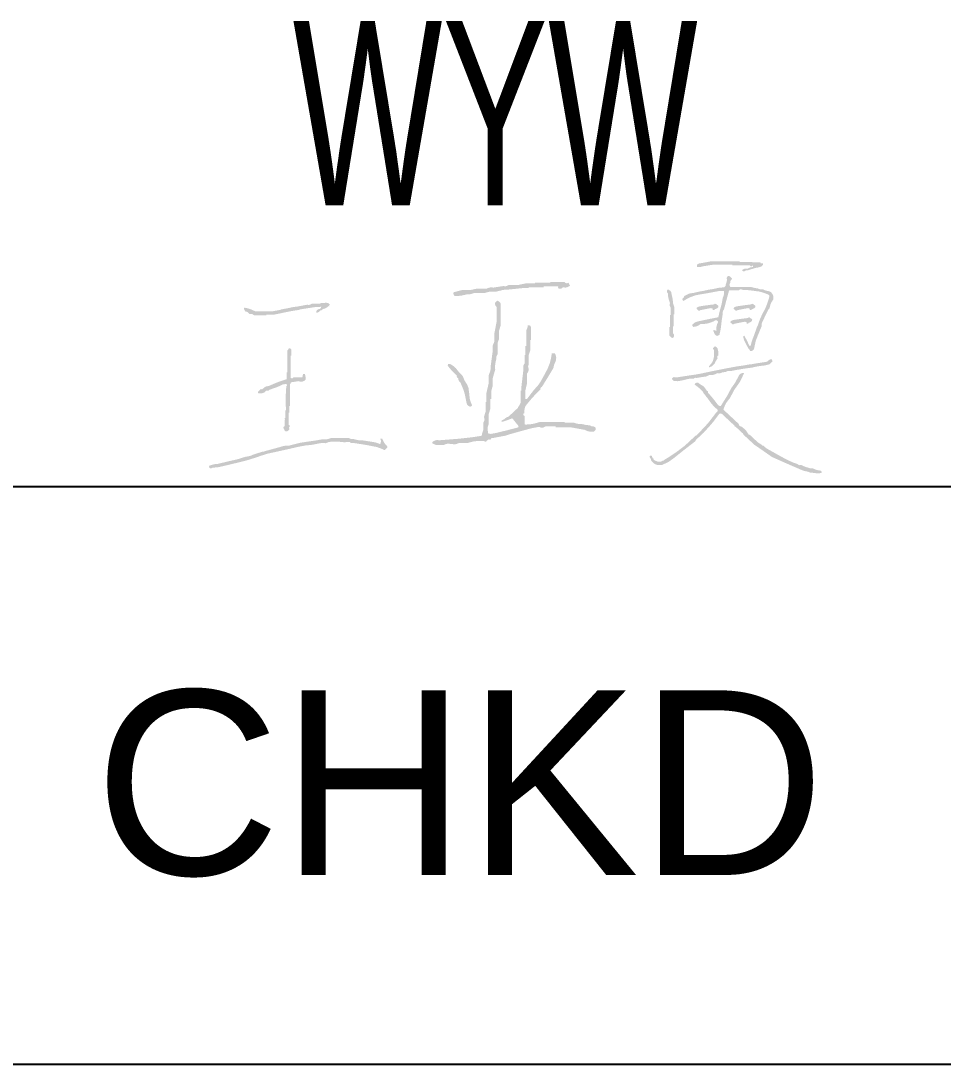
# Model space of a CAD drawing. Header units: millimetres. Extents: x -545 to 50, y -120 to 301.
# Drawn here: x 13.16 to 19.84, y 55.99 to 63.54 of the extents above; entities that cross this region are included whole.
import ezdxf

# ---------------------------------------------------------------- set-up
doc = ezdxf.new("R2010")
doc.units = ezdxf.units.MM
doc.styles.add('Arial', font='ARIAL.TTF', dxfattribs={"height": 0.2})
doc.styles.add('Arial Narrow', font='ARIALN.TTF', dxfattribs={"height": 0.2})

# ---------------------------------------------------------------- blocks, each defined once
blk = doc.blocks.new('Unknown-234528932-3781')
at = {"color": 7, "linetype": 'Continuous'}
for p, q in [((-43.7926, 60.171), (35.3896, 60.1708)), ((-43.7926, 55.9891), (35.365, 55.9891))]:
    blk.add_line(p, q, dxfattribs=at)
at = {"color": 7, "linetype": 'Continuous', "style": 'Arial'}
blk.add_text('CHKD', height=1.33711, dxfattribs=at).set_placement((13.69, 57.3585))
blk = doc.blocks.new('Unknown-234528932-3783')
at = {"linetype": 'Continuous'}
for points in [[(18.5259, 61.7884), (18.5213, 61.7856), (18.5146, 61.7877), (18.5127, 61.7926), (18.4552, 61.7926), (18.4552, 61.7967), (18.3624, 61.7967), (18.3624, 61.8008), (18.1546, 61.8008), (18.1184, 61.794), (18.1003, 61.7907), (18.064, 61.7843), (18.0529, 61.774), (18.0529, 61.7595), (18.0725, 61.7598), (18.0826, 61.7611), (18.1015, 61.7657), (18.1679, 61.7761), (18.3093, 61.7761), (18.3093, 61.7719), (18.4375, 61.7719), (18.4411, 61.7662), (18.4502, 61.7651), (18.4552, 61.7699), (18.4562, 61.7715), (18.4577, 61.7722), (18.4596, 61.7719), (18.4596, 61.7595), (18.4429, 61.7581), (18.4341, 61.7553), (18.4198, 61.7472), (18.4055, 61.7483), (18.3974, 61.7469), (18.3845, 61.741), (18.3818, 61.7403), (18.3805, 61.7368), (18.3874, 61.729), (18.3958, 61.7281), (18.4022, 61.7327), (18.4108, 61.7352), (18.4153, 61.736), (18.4243, 61.7368), (18.4773, 61.7533), (18.4944, 61.756), (18.503, 61.7581), (18.5193, 61.7637), (18.5304, 61.774), (18.5314, 61.7799), (18.5302, 61.7839)], [(17.1238, 61.6461), (17.113, 61.6419), (17.1033, 61.6437), (17.095, 61.6515), (16.991, 61.6515), (16.991, 61.6461), (16.8813, 61.6461), (16.8813, 61.6407), (16.8121, 61.6407), (16.7601, 61.6299), (16.6908, 61.6299), (16.6764, 61.6223), (16.6669, 61.6204), (16.6504, 61.6218), (16.5811, 61.6111), (16.5601, 61.6122), (16.5486, 61.6105), (16.5291, 61.603), (16.4598, 61.603), (16.4079, 61.5922), (16.3501, 61.5922), (16.319, 61.5841), (16.2982, 61.5787), (16.292, 61.5763), (16.2889, 61.5715), (16.2895, 61.5652), (16.2934, 61.5589), (16.2951, 61.5557), (16.2982, 61.549), (16.3355, 61.5513), (16.3543, 61.554), (16.3906, 61.5625), (16.4094, 61.5626), (16.4192, 61.5643), (16.4368, 61.5706), (16.5118, 61.5706), (16.5522, 61.5814), (16.5847, 61.5805), (16.6015, 61.5822), (16.6331, 61.5895), (16.6488, 61.5937), (16.6571, 61.5948), (16.6735, 61.5949), (16.8034, 61.6084), (16.8351, 61.6084), (16.8351, 61.6137), (16.9448, 61.6137), (16.9448, 61.6191), (17.0488, 61.6191), (17.048, 61.6124), (17.0495, 61.6079), (17.0546, 61.603), (17.067, 61.6023), (17.0749, 61.6053), (17.0834, 61.6137), (17.1006, 61.6108), (17.111, 61.6121), (17.1267, 61.6191), (17.1354, 61.6272), (17.1294, 61.6339), (17.1269, 61.6379)], [(17.8876, 61.4168), (18.4676, 61.4612), (18.4624, 61.4582), (18.4518, 61.454), (18.4478, 61.4493), (18.4424, 61.4479), (18.4363, 61.4499), (18.4363, 61.4581), (18.4312, 61.4601), (18.4231, 61.4623), (18.393, 61.4567), (18.3779, 61.4538), (18.3479, 61.4478), (18.3415, 61.4433), (18.3332, 61.4442), (18.328, 61.4499), (18.3218, 61.4539), (18.3195, 61.4595), (18.3214, 61.4664), (18.333, 61.4722), (18.3394, 61.4744), (18.3523, 61.4767), (18.3894, 61.482), (18.408, 61.4845), (18.4452, 61.4891), (18.4516, 61.4936), (18.4599, 61.4927), (18.4651, 61.487), (18.4732, 61.4831), (18.4769, 61.4769), (18.4761, 61.4685), (18.4676, 61.4612), (18.5906, 61.5006), (18.6055, 61.5242), (18.6073, 61.5399), (18.6063, 61.5484), (18.6011, 61.5634), (18.5914, 61.5758), (18.5835, 61.5812), (18.5679, 61.5861), (18.5523, 61.589), (18.5444, 61.5915), (18.5304, 61.5985), (18.516, 61.5974), (18.5079, 61.5988), (18.495, 61.6047), (18.4753, 61.6077), (18.4655, 61.6098), (18.4464, 61.615), (18.2961, 61.615), (18.2897, 61.625), (18.289, 61.6332), (18.2939, 61.6439), (18.2947, 61.6533), (18.2961, 61.6582), (18.3005, 61.6666), (18.306, 61.6695), (18.3071, 61.677), (18.2894, 61.6935), (18.2804, 61.6942), (18.2737, 61.6907), (18.2695, 61.6832), (18.2702, 61.664), (18.2688, 61.654), (18.2629, 61.6357), (18.2616, 61.6258), (18.259, 61.6204), (18.2519, 61.613), (18.2197, 61.6103), (18.2036, 61.6078), (18.1723, 61.6006), (18.1455, 61.5968), (18.1322, 61.5943), (18.106, 61.5882), (18.0739, 61.5825), (18.058, 61.5792), (18.0264, 61.5717), (18.0042, 61.5691), (17.9928, 61.5655), (17.9682, 61.5524), (17.9601, 61.549), (17.9611, 61.5435), (17.9587, 61.5391), (17.9535, 61.5366), (17.9484, 61.5288), (17.9492, 61.5207), (17.9557, 61.5139), (17.989, 61.5337), (18.0071, 61.5421), (18.0441, 61.5552), (18.0883, 61.5634), (18.1148, 61.5675), (18.2143, 61.5861), (18.2474, 61.5861), (18.2501, 61.5839), (18.2509, 61.5811), (18.2496, 61.5779), (18.2482, 61.5611), (18.2464, 61.5526), (18.2408, 61.5366), (18.232, 61.4912), (18.2143, 61.4251), (18.212, 61.4135), (18.2107, 61.4077), (18.2076, 61.3962), (18.1474, 61.3843), (18.1173, 61.3781), (18.0573, 61.3652), (18.0417, 61.3597), (18.0341, 61.3553), (18.022, 61.3446), (18.0202, 61.3371), (18.0214, 61.332), (18.0264, 61.326), (18.049, 61.3299), (18.0605, 61.3344), (18.0794, 61.3466), (18.1174, 61.3487), (18.1368, 61.3526), (18.1723, 61.3652), (18.1812, 61.3715), (18.1876, 61.3735), (18.1988, 61.3735), (18.2052, 61.3666), (18.206, 61.3586), (18.201, 61.3508), (18.1953, 61.3298), (18.1939, 61.3187), (18.1944, 61.2971), (18.1767, 61.3033), (18.1727, 61.3014), (18.1716, 61.2962), (18.1745, 61.293), (18.1796, 61.2777), (18.1853, 61.2698), (18.1988, 61.2599), (18.2057, 61.2635), (18.2093, 61.2652), (18.2165, 61.2682), (18.2247, 61.3075), (18.2278, 61.3274), (18.232, 61.3673), (18.2408, 61.4251), (18.2409, 61.4371), (18.2429, 61.4437), (18.2496, 61.454), (18.2635, 61.5069), (18.2706, 61.5333), (18.285, 61.5861), (18.2894, 61.5903), (18.3535, 61.5903), (18.3657, 61.597), (18.3759, 61.5976), (18.3889, 61.5923), (18.4172, 61.5926), (18.4315, 61.5918), (18.4596, 61.5882), (18.504, 61.5823), (18.5263, 61.5768), (18.5679, 61.5614), (18.5759, 61.5564), (18.5789, 61.5494), (18.5768, 61.5407), (18.5598, 61.4881), (18.5491, 61.4622), (18.5237, 61.4127), (18.5105, 61.3838), (18.4928, 61.3343), (18.4884, 61.326), (18.4663, 61.2641), (18.4551, 61.2348), (18.4502, 61.2199), (18.4419, 61.1897), (18.4375, 61.1881), (18.4329, 61.1898), (18.4309, 61.1939), (18.4177, 61.2224), (18.4106, 61.2364), (18.3955, 61.2641), (18.3939, 61.2615), (18.3921, 61.2603), (18.3889, 61.2599), (18.3909, 61.243), (18.3932, 61.2345), (18.4, 61.2187), (18.4265, 61.1691), (18.4324, 61.1637), (18.4349, 61.16), (18.4375, 61.1526), (18.4454, 61.1507), (18.4511, 61.1519), (18.4574, 61.1567), (18.4663, 61.165), (18.4795, 61.2269), (18.496, 61.2683), (18.5044, 61.2889), (18.5215, 61.3301), (18.521, 61.3418), (18.522, 61.348), (18.5259, 61.359), (18.5435, 61.3963), (18.5523, 61.4148), (18.5702, 61.4519), (18.579, 61.4602), (18.585, 61.4871), (18.5906, 61.5006), (18.4676, 61.4612), (18.1991, 61.4612), (18.2076, 61.4685), (18.2084, 61.4769), (18.2047, 61.4831), (18.1966, 61.487), (18.1914, 61.4927), (18.1831, 61.4936), (18.1767, 61.4891), (18.1395, 61.4845), (18.1209, 61.482), (18.0839, 61.4767), (18.071, 61.4744), (18.0645, 61.4722), (18.0529, 61.4664), (18.0511, 61.4595), (18.0533, 61.4539), (18.0595, 61.4499), (18.0647, 61.4442), (18.0731, 61.4433), (18.0794, 61.4478), (18.1095, 61.4538), (18.1245, 61.4567), (18.1546, 61.4623), (18.16, 61.461), (18.1679, 61.4581), (18.1679, 61.4499), (18.1739, 61.4479), (18.1793, 61.4493), (18.1833, 61.454), (18.194, 61.4582), (18.1991, 61.4612), (18.4676, 61.4612), (17.8876, 61.4168), (17.8893, 61.4168), (17.8893, 61.4705), (17.8822, 61.4913), (17.8799, 61.5024), (17.8783, 61.5242), (17.8695, 61.5655), (17.8672, 61.5775), (17.8635, 61.584), (17.854, 61.5923), (17.8482, 61.5962), (17.8409, 61.5953), (17.8363, 61.5903), (17.8365, 61.5798), (17.8386, 61.574), (17.8451, 61.5655), (17.8448, 61.5489), (17.8457, 61.5404), (17.8496, 61.5242), (17.8584, 61.4994), (17.8556, 61.4864), (17.8567, 61.4784), (17.8628, 61.4664), (17.8628, 61.4127), (17.8584, 61.4127), (17.8584, 61.326), (17.854, 61.326), (17.854, 61.2641), (17.8606, 61.2578), (17.8637, 61.2545), (17.8695, 61.2476), (17.8758, 61.2466), (17.8801, 61.2477), (17.8849, 61.2517), (17.8886, 61.2628), (17.8874, 61.2708), (17.8805, 61.2806), (17.8805, 61.3301), (17.8849, 61.3301), (17.8849, 61.4168)], [(15.3743, 61.5004), (15.3686, 61.5009), (15.3578, 61.5003), (15.3418, 61.5003), (15.3334, 61.4988), (15.3185, 61.4934), (15.2645, 61.4934), (15.2521, 61.4872), (15.2441, 61.4856), (15.2301, 61.4866), (15.1564, 61.4728), (15.1346, 61.4707), (15.1236, 61.4688), (15.1024, 61.4636), (15.041, 61.4522), (15.0508, 61.4522), (14.9771, 61.4384), (14.8568, 61.4384), (14.8267, 61.4524), (14.8107, 61.458), (14.7782, 61.4659), (14.7741, 61.4619), (14.7733, 61.4572), (14.7757, 61.4522), (14.7791, 61.4469), (14.7806, 61.4441), (14.7831, 61.4384), (14.7967, 61.4348), (14.8038, 61.4304), (14.8126, 61.42), (14.8269, 61.4205), (14.8351, 61.4183), (14.847, 61.4109), (14.9354, 61.4109), (14.9354, 61.4155), (14.9943, 61.4155), (15.0434, 61.4257), (15.068, 61.4307), (15.1171, 61.4407), (15.1908, 61.4522), (15.1761, 61.4522), (15.2939, 61.4705), (15.3283, 61.4705), (15.3279, 61.4731), (15.3305, 61.4755), (15.3332, 61.4751), (15.3319, 61.4641), (15.3251, 61.457), (15.3136, 61.4545), (15.3043, 61.4487), (15.3001, 61.4437), (15.2964, 61.4338), (15.2986, 61.4296), (15.3049, 61.4284), (15.3087, 61.4315), (15.3178, 61.4363), (15.3221, 61.4398), (15.3283, 61.4476), (15.3348, 61.4465), (15.3401, 61.449), (15.3431, 61.4545), (15.3598, 61.4595), (15.368, 61.4634), (15.3824, 61.4728), (15.3849, 61.4757), (15.3884, 61.4765), (15.3922, 61.4751), (15.3903, 61.4797), (15.3923, 61.4845), (15.3971, 61.4866), (15.3848, 61.498)], [(17.3057, 60.6053), (17.2948, 60.6053), (17.2885, 60.6073), (17.2797, 60.6134), (17.2541, 60.616), (17.2412, 60.6181), (17.2162, 60.6242), (17.1951, 60.6242), (17.1842, 60.6259), (17.1643, 60.6323), (17.095, 60.6323), (17.095, 60.6377), (16.916, 60.6377), (16.8755, 60.6261), (16.8542, 60.6222), (16.8121, 60.6188), (16.8108, 60.6209), (16.8088, 60.6218), (16.8063, 60.6215), (16.8063, 60.6808), (16.7982, 60.6852), (16.7967, 60.6963), (16.8034, 60.7024), (16.8042, 60.7231), (16.806, 60.7337), (16.8121, 60.7536), (16.8536, 60.8039), (16.8757, 60.8283), (16.9218, 60.875), (16.9204, 60.8821), (16.9235, 60.8878), (16.9304, 60.8911), (16.9644, 60.9459), (16.9812, 60.9734), (17.0141, 61.0286), (17.019, 61.0496), (17.0226, 61.0601), (17.0315, 61.0799), (17.0348, 61.1013), (17.0335, 61.1134), (17.0257, 61.1338), (17.0026, 61.1338), (16.9981, 61.1056), (16.9952, 61.0915), (16.9882, 61.0637), (16.9811, 61.0465), (16.9776, 61.0379), (16.9708, 61.0206), (16.942, 60.9666), (16.9187, 60.9253), (16.9046, 60.9055), (16.8727, 60.8696), (16.8529, 60.8438), (16.843, 60.8309), (16.8236, 60.8049), (16.8121, 60.8049), (16.8121, 60.8696), (16.8236, 60.9181), (16.8236, 60.9882), (16.8334, 61.0056), (16.8355, 61.0173), (16.8323, 61.0367), (16.8291, 61.0401), (16.8307, 61.046), (16.8351, 61.0475), (16.8351, 61.123), (16.8467, 61.1554), (16.8467, 61.2309), (16.8525, 61.2309), (16.8525, 61.3252), (16.8468, 61.334), (16.8402, 61.3378), (16.8294, 61.3387), (16.8265, 61.3233), (16.8241, 61.3155), (16.8178, 61.301), (16.8178, 61.1877), (16.8121, 61.1877), (16.8121, 61.123), (16.8063, 61.123), (16.8063, 61.0637), (16.7977, 61.0481), (16.7957, 61.038), (16.7976, 61.0206), (16.7832, 60.8992), (16.7832, 60.8642), (16.7774, 60.8642), (16.7774, 60.7779), (16.772, 60.7669), (16.7691, 60.7615), (16.763, 60.7509), (16.7598, 60.7471), (16.7586, 60.7448), (16.7572, 60.7401), (16.6908, 60.6781), (16.6758, 60.6713), (16.6686, 60.6669), (16.6562, 60.6566), (16.6494, 60.6529), (16.646, 60.6513), (16.6388, 60.6485), (16.6388, 60.6377), (16.6704, 60.6475), (16.686, 60.6529), (16.7168, 60.6646), (16.7339, 60.6429), (16.7426, 60.6322), (16.7601, 60.6107), (16.7624, 60.6053), (16.7599, 60.5997), (16.7543, 60.5972), (16.6944, 60.5818), (16.6643, 60.5742), (16.6042, 60.5595), (16.5609, 60.5514), (16.5526, 60.5527), (16.5485, 60.5538), (16.5407, 60.5568), (16.5394, 60.574), (16.5388, 60.5827), (16.5378, 60.5999), (16.5465, 60.6242), (16.5465, 60.697), (16.558, 60.7347), (16.558, 60.8049), (16.5638, 60.8049), (16.5638, 60.8588), (16.5753, 60.9019), (16.5753, 60.9558), (16.5821, 60.9796), (16.5855, 60.9915), (16.5926, 61.0152), (16.5924, 61.0477), (16.5941, 61.0642), (16.6013, 61.0961), (16.6014, 61.1094), (16.6033, 61.1166), (16.61, 61.1284), (16.61, 61.2093), (16.6215, 61.2417), (16.6215, 61.301), (16.6331, 61.3387), (16.6331, 61.4951), (16.6254, 61.5059), (16.6195, 61.5108), (16.6071, 61.5167), (16.5926, 61.5032), (16.5925, 61.4885), (16.5952, 61.4802), (16.6042, 61.4681), (16.6042, 61.3711), (16.5974, 61.3344), (16.5939, 61.3161), (16.5869, 61.2794), (16.5869, 61.2201), (16.5753, 61.1931), (16.5753, 61.1554), (16.5609, 61.0475), (16.5592, 61.019), (16.5562, 61.0045), (16.5465, 60.9774), (16.5465, 60.9235), (16.5398, 60.8932), (16.5364, 60.8781), (16.5291, 60.848), (16.5291, 60.7833), (16.5234, 60.7833), (16.5234, 60.7132), (16.5118, 60.6754), (16.5155, 60.6584), (16.5141, 60.648), (16.506, 60.6323), (16.506, 60.5784), (16.5007, 60.5624), (16.4983, 60.5543), (16.4945, 60.5379), (16.4252, 60.5271), (16.3663, 60.5206), (16.3271, 60.5163), (16.1885, 60.5056), (16.1709, 60.5072), (16.1607, 60.5053), (16.1452, 60.4975), (16.1395, 60.4942), (16.1369, 60.4903), (16.1365, 60.484), (16.1654, 60.4705), (16.2173, 60.4705), (16.2388, 60.4791), (16.2519, 60.4809), (16.2983, 60.4763), (16.3113, 60.4781), (16.3328, 60.4867), (16.3963, 60.4867), (16.4368, 60.4975), (16.4666, 60.5003), (16.4818, 60.5008), (16.5118, 60.5002), (16.5176, 60.4948), (16.5281, 60.4962), (16.532, 60.5029), (16.5387, 60.5058), (16.5419, 60.5082), (16.5465, 60.5137), (16.5526, 60.5099), (16.5613, 60.5126), (16.5638, 60.519), (16.5681, 60.5209), (16.5706, 60.5214), (16.5753, 60.5217), (16.6331, 60.5325), (16.6589, 60.5372), (16.6718, 60.5405), (16.6966, 60.5487), (16.7589, 60.566), (16.7901, 60.5747), (16.8525, 60.5918), (16.9102, 60.6026), (16.9274, 60.5962), (16.9402, 60.5969), (16.9564, 60.6053), (17.0315, 60.6053), (17.0315, 60.5999), (17.1354, 60.5999), (17.177, 60.5925), (17.1978, 60.5887), (17.2393, 60.5811), (17.2643, 60.571), (17.2785, 60.5681), (17.3057, 60.5676), (17.3201, 60.5811), (17.3211, 60.5921), (17.3163, 60.6002)], [(18.4416, 61.3885), (18.4365, 61.3942), (18.4281, 61.395), (18.4218, 61.3905), (18.3846, 61.3859), (18.366, 61.3834), (18.3289, 61.3781), (18.316, 61.3758), (18.3095, 61.3736), (18.298, 61.3678), (18.2961, 61.361), (18.2984, 61.3553), (18.3046, 61.3513), (18.3098, 61.3456), (18.3181, 61.3447), (18.3245, 61.3492), (18.3545, 61.3552), (18.3695, 61.3581), (18.3996, 61.3637), (18.4078, 61.3616), (18.4129, 61.3596), (18.4129, 61.3513), (18.419, 61.3493), (18.4244, 61.3507), (18.4284, 61.3554), (18.439, 61.3596), (18.4441, 61.3627), (18.4527, 61.3699), (18.4534, 61.3784), (18.4497, 61.3846)], [(18.2032, 61.1691), (18.1973, 61.1774), (18.1928, 61.1811), (18.1833, 61.1856), (18.1723, 61.1753), (18.1693, 61.17), (18.1711, 61.1639), (18.1767, 61.1608), (18.1767, 61.1092), (18.1701, 61.0826), (18.1634, 61.0691), (18.1458, 61.0473), (18.1408, 61.0434), (18.1394, 61.0386), (18.1413, 61.0328), (18.1592, 61.0405), (18.1678, 61.0463), (18.1811, 61.0597), (18.1887, 61.0759), (18.1932, 61.0839), (18.2032, 61.0989), (18.1998, 61.1067), (18.2012, 61.1136), (18.2076, 61.1196), (18.2085, 61.1394), (18.2075, 61.1496)], [(15.2154, 60.9842), (15.2006, 60.9842), (15.1998, 60.9749), (15.1988, 60.9702), (15.1957, 60.9613), (15.1319, 60.9613), (15.1267, 60.9554), (15.1197, 60.9538), (15.1122, 60.9567), (15.1122, 61.1173), (15.1171, 61.1173), (15.1171, 61.1608), (15.1123, 61.1682), (15.1067, 61.1715), (15.0975, 61.1723), (15.0958, 61.1643), (15.0935, 61.1601), (15.0876, 61.154), (15.0876, 60.998), (15.0827, 60.998), (15.0827, 60.9475), (15.0308, 60.9304), (15.0051, 60.9207), (14.955, 60.8993), (14.9332, 60.8945), (14.922, 60.8887), (14.9059, 60.8741), (14.8978, 60.876), (14.891, 60.8737), (14.8863, 60.8672), (14.8764, 60.858), (14.8764, 60.8466), (14.8852, 60.8449), (14.8912, 60.8443), (14.9107, 60.8469), (14.9214, 60.8519), (14.9354, 60.8649), (14.9455, 60.8636), (14.9522, 60.8655), (14.9599, 60.8718), (15.0001, 60.8853), (15.0199, 60.8931), (15.0582, 60.9108), (15.0661, 60.9113), (15.07, 60.9118), (15.0778, 60.9131), (15.0839, 60.91), (15.0852, 60.9016), (15.0803, 60.897), (15.0761, 60.8274), (15.0756, 60.7924), (15.0778, 60.7227), (15.0729, 60.7227), (15.0729, 60.6677), (15.0691, 60.6663), (15.0678, 60.6613), (15.0705, 60.6585), (15.0716, 60.6567), (15.0702, 60.6541), (15.068, 60.6539), (15.068, 60.608), (15.0605, 60.602), (15.0594, 60.5923), (15.0655, 60.5851), (15.0674, 60.5762), (15.0732, 60.5708), (15.0827, 60.569), (15.0915, 60.5731), (15.0957, 60.576), (15.1024, 60.5828), (15.0999, 60.5988), (15.1056, 60.604), (15.1043, 60.6135), (15.0975, 60.6172), (15.0975, 60.7044), (15.1024, 60.7044), (15.1024, 60.7548), (15.1073, 60.7548), (15.1073, 60.9154), (15.1117, 60.9158), (15.1145, 60.921), (15.1122, 60.9246), (15.1711, 60.9337), (15.182, 60.9294), (15.1891, 60.9288), (15.2006, 60.9315), (15.2094, 60.9355), (15.2136, 60.9385), (15.2203, 60.9452), (15.2201, 60.9609), (15.219, 60.9689)], [(16.405, 60.8426), (16.3995, 60.8832), (16.3921, 60.9041), (16.3704, 60.9397), (16.3599, 60.966), (16.3511, 60.9789), (16.3299, 60.999), (16.3091, 61.0263), (16.2957, 61.0389), (16.2664, 61.0583), (16.252, 61.0583), (16.2494, 61.0487), (16.251, 61.0418), (16.2578, 61.034), (16.2797, 61.0083), (16.2913, 60.9958), (16.3155, 60.972), (16.3142, 60.9649), (16.3173, 60.9591), (16.3242, 60.9558), (16.3271, 60.9416), (16.3311, 60.9342), (16.3415, 60.9235), (16.3644, 60.867), (16.3732, 60.8374), (16.3848, 60.7779), (16.3888, 60.7653), (16.3937, 60.7588), (16.405, 60.7509), (16.4136, 60.749), (16.4208, 60.7519), (16.4252, 60.759), (16.4123, 60.7911), (16.4081, 60.8084)], [(18.5967, 61.0907), (18.5888, 61.0925), (18.5831, 61.0913), (18.5768, 61.0865), (18.57, 61.0823), (18.5668, 61.0797), (18.5613, 61.0741), (18.5242, 61.0685), (18.5056, 61.0656), (18.4685, 61.0597), (18.4563, 61.057), (18.45, 61.0562), (18.4375, 61.0556), (18.3933, 61.0473), (18.3703, 61.0441), (18.3588, 61.0425), (18.3358, 61.039), (18.2916, 61.0308), (18.2101, 61.015), (18.1694, 61.0068), (18.0883, 60.9895), (18.0441, 60.9812), (17.9998, 60.9749), (17.9777, 60.9716), (17.9336, 60.9647), (17.9144, 60.9615), (17.9043, 60.961), (17.8849, 60.9627), (17.8779, 60.9588), (17.8747, 60.9553), (17.8717, 60.9482), (17.8871, 60.9338), (17.9129, 60.9333), (17.9261, 60.9346), (17.9512, 60.9399), (17.9954, 60.9503), (18.0308, 60.9503), (18.0352, 60.956), (18.0412, 60.9581), (18.0485, 60.9565), (18.1015, 60.9647), (18.12, 60.9675), (18.1294, 60.9706), (18.1458, 60.9792), (18.1617, 60.9781), (18.1702, 60.979), (18.1855, 60.9833), (18.2032, 60.9916), (18.2176, 60.9904), (18.2257, 60.9918), (18.2386, 60.9978), (18.2551, 60.999), (18.2636, 61.0012), (18.2784, 61.0081), (18.3015, 61.0077), (18.3134, 61.0089), (18.3358, 61.0143), (18.3554, 61.017), (18.3651, 61.0187), (18.3845, 61.0225), (18.4464, 61.0308), (18.4536, 61.0315), (18.4573, 61.0324), (18.4641, 61.0349), (18.5083, 61.0432), (18.5369, 61.0461), (18.5512, 61.0486), (18.579, 61.0556), (18.6011, 61.0762), (18.5986, 61.0817), (18.5977, 61.0847)], [(18.9503, 60.2855), (18.9266, 60.2892), (18.9147, 60.2926), (18.8929, 60.302), (18.8804, 60.3016), (18.8738, 60.3025), (18.8619, 60.3062), (18.84, 60.3126), (18.8292, 60.3168), (18.8089, 60.3268), (18.7981, 60.3249), (18.7909, 60.3266), (18.7823, 60.333), (18.7612, 60.3405), (18.747, 60.3454), (18.7028, 60.366), (18.6548, 60.392), (18.6309, 60.4053), (18.5834, 60.4321), (18.5621, 60.4436), (18.5521, 60.4509), (18.5348, 60.4672), (18.5289, 60.4662), (18.5242, 60.4684), (18.5215, 60.4734), (18.5057, 60.4834), (18.495, 60.4899), (18.4375, 60.5436), (18.4348, 60.5458), (18.4322, 60.5464), (18.4287, 60.5456), (18.4123, 60.5713), (18.4017, 60.5834), (18.3778, 60.6034), (18.366, 60.6072), (18.3598, 60.613), (18.3557, 60.6241), (18.2452, 60.7273), (18.2561, 60.7589), (18.2645, 60.7745), (18.285, 60.8016), (18.2894, 60.8058), (18.3248, 60.8718), (18.3388, 60.8917), (18.3458, 60.9017), (18.3602, 60.9214), (18.3823, 60.9627), (18.3863, 60.9747), (18.389, 60.9806), (18.3955, 60.9916), (18.3848, 60.9923), (18.3789, 60.9914), (18.369, 60.9874), (18.3602, 60.9792), (18.3292, 60.9214), (18.3188, 60.9064), (18.3135, 60.899), (18.3027, 60.8842), (18.2717, 60.8264), (18.253, 60.7968), (18.2437, 60.7819), (18.2253, 60.7521), (18.2128, 60.756), (18.2064, 60.7605), (18.1988, 60.7707), (18.1734, 60.8036), (18.1601, 60.8198), (18.1325, 60.8512), (18.1335, 60.8566), (18.1311, 60.861), (18.1259, 60.8636), (18.1085, 60.8879), (18.0966, 60.899), (18.0706, 60.9152), (18.0628, 60.9221), (18.0539, 60.9235), (18.0441, 60.9193), (18.0386, 60.9165), (18.0375, 60.909), (18.0419, 60.9049), (18.0651, 60.8871), (18.0763, 60.8775), (18.0971, 60.8574), (18.1008, 60.8472), (18.1043, 60.8421), (18.1126, 60.8347), (18.1184, 60.824), (18.122, 60.8189), (18.1303, 60.8099), (18.1562, 60.7738), (18.171, 60.7566), (18.2032, 60.7252), (18.2048, 60.7191), (18.2024, 60.714), (18.1966, 60.7108), (18.1408, 60.6383), (18.1106, 60.6034), (18.0463, 60.5374), (18.0436, 60.5381), (18.0413, 60.5374), (18.0397, 60.5353), (17.9645, 60.4651), (17.9179, 60.4299), (17.894, 60.4129), (17.8451, 60.3805), (17.8306, 60.372), (17.8235, 60.3674), (17.8098, 60.3578), (17.8038, 60.3576), (17.8002, 60.3559), (17.7965, 60.3516), (17.7807, 60.3494), (17.7717, 60.3503), (17.7567, 60.3557), (17.7498, 60.3593), (17.7463, 60.3609), (17.739, 60.364), (17.7401, 60.3694), (17.7377, 60.3738), (17.7324, 60.3763), (17.7301, 60.3831), (17.7287, 60.3864), (17.7258, 60.3929), (17.7125, 60.3929), (17.7113, 60.3843), (17.7131, 60.3787), (17.7191, 60.3722), (17.7219, 60.3603), (17.7255, 60.3541), (17.7346, 60.3454), (17.745, 60.3357), (17.7518, 60.3316), (17.7656, 60.3268), (17.8009, 60.3268), (17.8394, 60.3446), (17.8579, 60.3555), (17.8916, 60.3805), (17.9521, 60.4289), (17.9826, 60.4529), (18.0441, 60.5002), (18.0432, 60.5035), (18.0439, 60.5059), (18.0463, 60.5085), (18.1038, 60.5621), (18.1513, 60.6148), (18.174, 60.6421), (18.2165, 60.6984), (18.2235, 60.6996), (18.2277, 60.6991), (18.2342, 60.6963), (18.3248, 60.6117), (18.3272, 60.6091), (18.3278, 60.6068), (18.327, 60.6034), (18.3306, 60.6042), (18.3331, 60.6036), (18.3358, 60.6014), (18.3867, 60.5539), (18.3911, 60.5456), (18.4685, 60.4734), (18.52, 60.4382), (18.5456, 60.4204), (18.5967, 60.3846), (18.6716, 60.3511), (18.7092, 60.3346), (18.7846, 60.302), (18.8134, 60.2893), (18.8287, 60.2842), (18.8597, 60.2773), (18.8688, 60.2732), (18.874, 60.2719), (18.884, 60.2711), (18.9304, 60.2649), (18.9401, 60.2668), (18.945, 60.2676), (18.9548, 60.269), (18.9562, 60.2757), (18.9549, 60.2802)], [(15.8023, 60.4704), (15.7895, 60.4876), (15.784, 60.4969), (15.7753, 60.5163), (15.7606, 60.5163), (15.7652, 60.5041), (15.7658, 60.4968), (15.763, 60.4842), (15.761, 60.4799), (15.7544, 60.4786), (15.7508, 60.4819), (15.7213, 60.491), (15.6329, 60.5048), (15.607, 60.5056), (15.5939, 60.5075), (15.569, 60.514), (15.555, 60.514), (15.5475, 60.5155), (15.5346, 60.5209), (15.402, 60.5209), (15.3725, 60.5117), (15.3429, 60.5119), (15.3278, 60.5105), (15.2989, 60.5048), (15.2497, 60.4978), (15.2251, 60.4941), (15.1761, 60.4864), (15.1445, 60.4784), (15.1288, 60.4743), (15.0975, 60.4658), (15.0726, 60.466), (15.0596, 60.4641), (15.0361, 60.4566), (14.9918, 60.4448), (14.9697, 60.4388), (14.9256, 60.4268), (14.9181, 60.4239), (14.914, 60.4229), (14.9059, 60.4222), (14.847, 60.4039), (14.8225, 60.3937), (14.8094, 60.3899), (14.7831, 60.3855), (14.7242, 60.3672), (14.669, 60.3548), (14.6415, 60.3484), (14.5866, 60.335), (14.5666, 60.3336), (14.5565, 60.3317), (14.5375, 60.3259), (14.528, 60.3241), (14.5222, 60.3187), (14.5203, 60.3098), (14.5285, 60.3031), (14.538, 60.3023), (14.5473, 60.3075), (14.5751, 60.3089), (14.589, 60.3108), (14.6161, 60.3167), (14.6849, 60.333), (14.7193, 60.3413), (14.788, 60.358), (14.8764, 60.3855), (14.8863, 60.3901), (14.9452, 60.4085), (15.0357, 60.4282), (15.0809, 60.4383), (15.1711, 60.4589), (15.2203, 60.4681), (15.2579, 60.4715), (15.2767, 60.4743), (15.3136, 60.4819), (15.3349, 60.4855), (15.3461, 60.486), (15.3676, 60.4842), (15.3873, 60.4933), (15.4147, 60.4954), (15.4285, 60.4959), (15.456, 60.4956), (15.4892, 60.4919), (15.5062, 60.4915), (15.5395, 60.4933), (15.5471, 60.4868), (15.554, 60.4849), (15.5641, 60.4864), (15.6525, 60.4727), (15.736, 60.4566), (15.7625, 60.4469), (15.7802, 60.4406), (15.7873, 60.4356), (15.7966, 60.4365), (15.8023, 60.4429), (15.8097, 60.4497), (15.8123, 60.4581), (15.8098, 60.4651)]]:
    blk.add_hatch(color=3, dxfattribs=at).paths.add_polyline_path(points)
at = {"color": 6, "style": 'Arial Narrow', "width": 0.75}
blk.add_text('WYW', height=1.3362, dxfattribs=at).set_placement((15.1271, 62.2056))

msp = doc.modelspace()

# ---------------------------------------------------------------- block references
for name in ['Unknown-234528932-3781', 'Unknown-234528932-3783']:
    msp.add_blockref(name, (0, 0))

doc.saveas('drawing.dxf')
